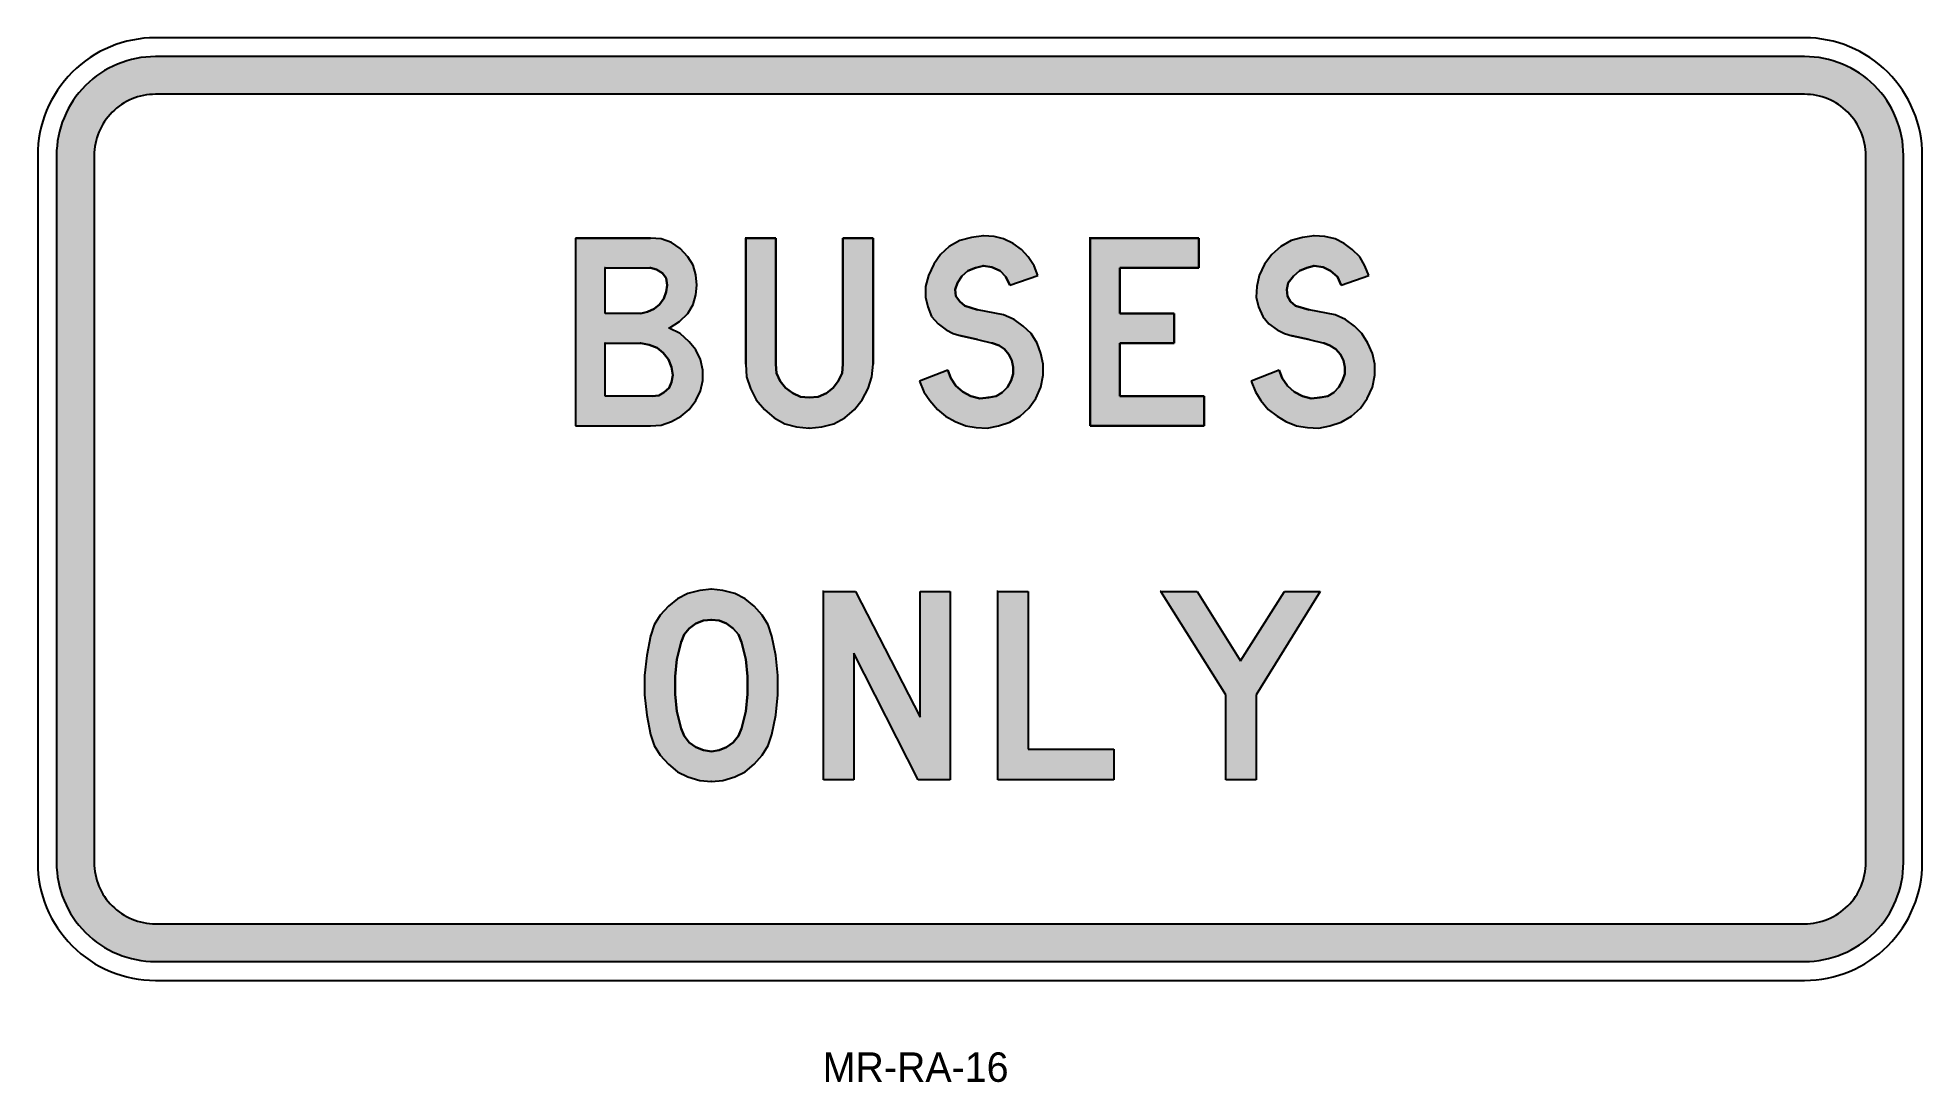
# Model space of a CAD drawing. Extents: x 125 to 285, y 161 to 250.
import ezdxf

# ---------------------------------------------------------------- set-up
doc = ezdxf.new("R2010")
doc.units = 0
doc.header["$MEASUREMENT"] = 0
doc.linetypes.add('CENTERX2', pattern=[101.6, 63.5, -12.7, 12.7, -12.7])
doc.layers.get('0').update_dxf_attribs({"linetype": 'CONTINUOUS'})
doc.layers.add('L35', color=3, linetype='CONTINUOUS')
doc.layers.add('T25', color=1, linetype='CONTINUOUS')

msp = doc.modelspace()

# ---------------------------------------------------------------- hatches: boundary and pattern name
at = {"layer": 'T25', "linetype": 'CENTERX2'}
h = msp.add_hatch(color=256, dxfattribs=at)
edge = h.paths.add_edge_path(flags=16)
edge.add_line((134.95, 174.71), (274.95, 174.71))
edge.add_arc((274.95, 179.91), 5.2, 270, 360)
edge.add_line((280.15, 179.91), (280.15, 239.91))
edge.add_arc((274.95, 239.91), 5.2, 0, 90)
edge.add_line((274.95, 245.11), (134.95, 245.11))
edge.add_arc((134.95, 239.91), 5.2, 90, 180)
edge.add_line((129.75, 239.91), (129.75, 179.91))
edge.add_arc((134.95, 179.91), 5.2, 180, 270)
edge = h.paths.add_edge_path()
edge.add_line((134.95, 171.51), (274.95, 171.51))
edge.add_arc((274.95, 179.91), 8.4, 270, 360)
edge.add_line((283.35, 179.91), (283.35, 239.91))
edge.add_arc((274.95, 239.91), 8.4, 0, 90)
edge.add_line((274.95, 248.31), (134.95, 248.31))
edge.add_arc((134.95, 239.91), 8.4, 90, 180)
edge.add_line((126.55, 239.91), (126.55, 179.91))
edge.add_arc((134.95, 179.91), 8.4, 180, 270)
h = msp.add_hatch(color=256, dxfattribs=at)
h.paths.add_polyline_path([(179.45, 225.82), (180.15, 226.51), (180.59, 227.27), (180.84, 228.09), (180.91, 228.92), (180.84, 229.8), (180.59, 230.62), (180.15, 231.32), (179.51, 232.01), (178.76, 232.52), (177.87, 232.84), (176.98, 232.9), (176.92, 232.9), (170.6, 232.9), (170.6, 216.96), (176.98, 216.96), (177.87, 217.03), (178.76, 217.34), (179.58, 217.79), (180.27, 218.35), (180.84, 219.11), (181.22, 219.94), (181.41, 220.82), (181.41, 221.71), (181.22, 222.59), (180.84, 223.41), (180.27, 224.11), (179.51, 224.81), (178.57, 225.25)])
h.paths.add_polyline_path([(173.13, 226.51), (173.13, 230.37), (176.98, 230.37), (177.49, 230.24), (178, 229.93), (178.31, 229.49), (178.38, 228.92), (178.31, 228.35), (178.12, 227.78), (177.74, 227.27), (177.3, 226.89), (176.73, 226.64), (176.16, 226.51)], flags=16)
h.paths.add_polyline_path([(173.13, 223.98), (176.16, 223.98), (176.86, 223.86), (177.55, 223.6), (178.06, 223.16), (178.5, 222.59), (178.76, 221.96), (178.88, 221.26), (178.76, 220.69), (178.57, 220.19), (178.12, 219.81), (177.68, 219.56), (177.11, 219.49), (173.13, 219.49)], flags=16)
msp.add_hatch(color=256, dxfattribs=at).paths.add_polyline_path([(194.31, 218.35), (194.95, 219.18), (195.45, 220.13), (195.77, 221.14), (195.89, 222.21), (195.89, 232.9), (193.3, 232.9), (193.3, 222.21), (193.24, 221.45), (192.92, 220.76), (192.48, 220.19), (191.91, 219.75), (191.21, 219.43), (190.46, 219.37), (189.7, 219.43), (189.06, 219.75), (188.43, 220.19), (187.99, 220.76), (187.67, 221.45), (187.61, 222.21), (187.61, 232.9), (185.08, 232.9), (185.08, 222.21), (185.14, 221.14), (185.46, 220.13), (185.96, 219.18), (186.66, 218.35), (187.48, 217.66), (188.37, 217.15), (189.38, 216.9), (190.46, 216.77), (191.53, 216.9), (192.54, 217.15), (193.49, 217.66)])
h = msp.add_hatch(color=256, dxfattribs=at)
h.paths.add_polyline_path([(208.61, 225.44), (207.85, 226.01), (206.96, 226.39), (204.75, 226.83), (203.67, 227.15), (203.23, 227.52), (202.91, 227.97), (202.85, 228.54), (203.04, 229.11), (203.42, 229.67), (203.93, 230.12), (204.56, 230.37), (205.25, 230.56), (205.95, 230.43), (206.65, 230.12), (207.15, 229.61), (207.47, 228.92), (209.87, 229.74), (209.55, 230.56), (209.05, 231.32), (208.48, 231.95), (207.78, 232.46), (206.96, 232.84), (206.14, 233.03), (205.25, 233.09), (204.24, 232.96), (203.23, 232.71), (202.34, 232.2), (201.59, 231.51), (201.02, 230.69), (200.57, 229.74), (200.32, 228.79), (200.32, 227.9), (200.51, 227.08), (200.83, 226.26), (201.4, 225.63), (202.09, 225.12), (202.66, 224.81), (203.36, 224.62), (204.75, 224.3), (206.01, 223.98), (206.58, 223.79), (207.02, 223.48), (207.4, 223.03), (207.66, 222.53), (207.78, 221.96), (207.78, 221.39), (207.59, 220.82), (207.28, 220.25), (206.84, 219.81), (206.33, 219.49), (205.7, 219.37), (204.94, 219.3), (204.18, 219.49), (203.48, 219.87), (202.91, 220.38), (202.47, 221.01), (202.22, 221.71), (199.82, 220.76), (200.19, 219.87), (200.7, 219.11), (201.33, 218.35), (202.03, 217.79), (202.85, 217.34), (203.74, 216.96), (204.62, 216.84), (205.57, 216.77), (206.52, 216.96), (207.47, 217.28), (208.35, 217.79), (209.11, 218.48), (209.68, 219.3), (210.12, 220.25), (210.31, 221.26), (210.31, 222.21), (210.12, 223.1), (209.81, 223.98), (209.3, 224.81)])
h.paths.add_polyline_path([(221.44, 226.51), (216.83, 226.51), (216.83, 230.37), (223.53, 230.37), (223.53, 232.9), (214.3, 232.9), (214.3, 216.96), (223.97, 216.96), (223.97, 219.49), (216.83, 219.49), (216.83, 223.98), (221.44, 223.98)])
h.paths.add_polyline_path([(236.75, 225.44), (235.99, 226.01), (235.1, 226.39), (232.89, 226.83), (231.75, 227.15), (231.31, 227.52), (231.06, 227.97), (230.99, 228.54), (231.12, 229.11), (231.56, 229.67), (232.07, 230.12), (232.7, 230.37), (233.33, 230.56), (234.09, 230.43), (234.72, 230.12), (235.29, 229.61), (235.61, 228.92), (237.95, 229.74), (237.63, 230.56), (237.19, 231.32), (236.56, 231.95), (235.86, 232.46), (235.1, 232.84), (234.22, 233.03), (233.33, 233.09), (232.32, 232.96), (231.37, 232.71), (230.49, 232.2), (229.73, 231.51), (229.1, 230.69), (228.65, 229.74), (228.46, 228.79), (228.4, 227.9), (228.59, 227.08), (228.97, 226.26), (229.48, 225.63), (230.17, 225.12), (230.8, 224.81), (231.44, 224.62), (232.89, 224.3), (234.16, 223.98), (234.66, 223.79), (235.17, 223.48), (235.55, 223.03), (235.8, 222.53), (235.93, 221.96), (235.93, 221.39), (235.74, 220.82), (235.42, 220.25), (234.98, 219.81), (234.47, 219.49), (233.84, 219.37), (233.08, 219.3), (232.32, 219.49), (231.63, 219.87), (231.06, 220.38), (230.61, 221.01), (230.36, 221.71), (227.96, 220.76), (228.34, 219.87), (228.78, 219.11), (229.41, 218.35), (230.17, 217.79), (230.93, 217.34), (231.82, 216.96), (232.76, 216.84), (233.71, 216.77), (234.66, 216.96), (235.61, 217.28), (236.5, 217.79), (237.25, 218.48), (237.82, 219.3), (238.27, 220.25), (238.46, 221.26), (238.46, 222.21), (238.27, 223.1), (237.89, 223.98), (237.38, 224.81)])
h = msp.add_hatch(color=256, dxfattribs=at)
h.paths.add_polyline_path([(186.47, 189.01), (186.98, 189.83), (187.29, 190.78), (187.61, 192.43), (187.8, 194.13), (187.8, 195.78), (187.61, 197.48), (187.29, 199.13), (186.98, 200.08), (186.47, 200.9), (185.78, 201.66), (185.02, 202.29), (184.13, 202.73), (183.12, 202.99), (182.17, 203.11), (181.16, 202.99), (180.15, 202.73), (179.26, 202.29), (178.5, 201.66), (177.81, 200.9), (177.3, 200.08), (176.98, 199.13), (176.67, 197.48), (176.48, 195.78), (176.48, 194.13), (176.67, 192.43), (176.98, 190.78), (177.3, 189.83), (177.81, 189.01), (178.5, 188.25), (179.26, 187.62), (180.15, 187.18), (181.16, 186.86), (182.17, 186.8), (183.12, 186.86), (184.13, 187.18), (185.02, 187.62), (185.78, 188.25)])
h.paths.add_polyline_path([(180.84, 189.71), (180.27, 190.09), (179.83, 190.65), (179.58, 191.29), (179.2, 192.74), (179.07, 194.2), (179.07, 195.71), (179.2, 197.17), (179.58, 198.62), (179.83, 199.26), (180.27, 199.76), (180.84, 200.2), (181.47, 200.46), (182.17, 200.52), (182.8, 200.46), (183.44, 200.2), (184, 199.76), (184.45, 199.26), (184.7, 198.62), (185.08, 197.17), (185.21, 195.71), (185.21, 194.2), (185.08, 192.74), (184.7, 191.29), (184.45, 190.65), (184, 190.09), (183.44, 189.71), (182.8, 189.45), (182.17, 189.33), (181.47, 189.45)], flags=16)
h = msp.add_hatch(color=256, dxfattribs=at)
h.paths.add_polyline_path([(225.81, 194.13), (220.31, 202.92), (223.4, 202.92), (227.07, 197.04), (230.8, 202.92), (233.84, 202.92), (228.4, 194.13), (228.4, 186.92), (225.81, 186.92)])
h.paths.add_polyline_path([(206.46, 186.92), (206.46, 202.92), (209.05, 202.92), (209.05, 189.52), (216.32, 189.52), (216.32, 186.92)])
h.paths.add_polyline_path([(191.66, 186.92), (191.66, 202.92), (194.38, 202.92), (199.88, 192.24), (199.88, 202.92), (202.41, 202.92), (202.41, 186.92), (199.69, 186.92), (194.25, 197.67), (194.25, 186.92)])
edge = h.paths.add_edge_path()
edge.add_line((220.31, 202.92), (220.24, 202.92))
edge.add_line((206.46, 202.92), (206.39, 202.92))
edge.add_line((191.66, 202.92), (191.59, 202.92))

# ---------------------------------------------------------------- linework, layer by layer
at = {"color": 1}
for p, q in [((170.6, 232.9), (176.98, 232.9)), ((170.6, 232.9), (170.6, 216.96)), ((176.98, 232.9), (176.92, 232.9)), ((176.98, 232.9), (176.92, 232.9)), ((177.87, 232.84), (176.98, 232.9)), ((178.76, 232.52), (177.87, 232.84)), ((179.51, 232.01), (178.76, 232.52)), ((180.15, 231.32), (179.51, 232.01)), ((185.08, 232.9), (185.02, 232.9)), ((185.08, 232.9), (187.61, 232.9)), ((185.08, 222.21), (185.08, 232.9)), ((187.61, 232.9), (187.61, 222.21)), ((193.3, 222.21), (193.3, 232.9)), ((193.3, 232.9), (195.89, 232.9)), ((195.89, 232.9), (195.89, 222.21)), ((202.34, 232.2), (201.59, 231.51)), ((203.23, 232.71), (202.34, 232.2)), ((204.24, 232.96), (203.23, 232.71)), ((205.25, 233.09), (204.24, 232.96)), ((205.25, 233.09), (205.19, 233.09)), ((206.14, 233.03), (205.25, 233.09)), ((206.96, 232.84), (206.14, 233.03)), ((207.78, 232.46), (206.96, 232.84)), ((208.48, 231.95), (207.78, 232.46)), ((214.3, 232.9), (214.23, 232.9)), ((214.3, 232.9), (223.53, 232.9)), ((214.3, 216.96), (214.3, 232.9)), ((223.53, 232.9), (223.53, 230.37)), ((230.49, 232.2), (229.73, 231.51)), ((231.37, 232.71), (230.49, 232.2)), ((232.32, 232.96), (231.37, 232.71)), ((233.33, 233.09), (232.32, 232.96)), ((233.33, 233.09), (233.27, 233.09)), ((234.22, 233.03), (233.33, 233.09)), ((235.1, 232.84), (234.22, 233.03)), ((235.86, 232.46), (235.1, 232.84)), ((236.56, 231.95), (235.86, 232.46)), ((180.15, 231.32), (180.08, 231.32)), ((180.59, 230.62), (180.15, 231.32)), ((180.84, 229.8), (180.59, 230.62)), ((201.02, 230.69), (200.57, 229.74)), ((201.59, 231.51), (201.02, 230.69)), ((205.25, 230.56), (204.56, 230.37)), ((205.25, 230.56), (205.19, 230.56)), ((205.95, 230.43), (205.25, 230.56)), ((206.65, 230.12), (205.95, 230.43)), ((209.05, 231.32), (208.48, 231.95)), ((209.55, 230.56), (209.05, 231.32)), ((209.87, 229.74), (209.55, 230.56)), ((229.1, 230.69), (228.65, 229.74)), ((229.73, 231.51), (229.1, 230.69)), ((233.33, 230.56), (232.7, 230.37)), ((233.33, 230.56), (233.27, 230.56)), ((234.09, 230.43), (233.33, 230.56)), ((234.72, 230.12), (234.09, 230.43)), ((237.19, 231.32), (236.56, 231.95)), ((237.63, 230.56), (237.19, 231.32)), ((237.95, 229.74), (237.63, 230.56)), ((173.13, 230.37), (173.06, 230.37)), ((173.13, 230.37), (176.98, 230.37)), ((173.13, 226.51), (173.13, 230.37)), ((176.98, 230.37), (176.92, 230.37)), ((176.98, 230.37), (176.92, 230.37)), ((177.49, 230.24), (176.98, 230.37)), ((178, 229.93), (177.49, 230.24)), ((178.31, 229.49), (178, 229.93)), ((178.38, 228.92), (178.31, 229.49)), ((178.31, 228.35), (178.38, 228.92)), ((178.38, 228.92), (178.31, 228.92)), ((180.91, 228.92), (180.84, 229.8)), ((180.84, 228.09), (180.91, 228.92)), ((200.57, 229.74), (200.32, 228.79)), ((203.04, 229.11), (202.85, 228.54)), ((203.04, 229.11), (202.98, 229.11)), ((203.42, 229.67), (203.04, 229.11)), ((203.93, 230.12), (203.42, 229.67)), ((204.56, 230.37), (203.93, 230.12)), ((207.15, 229.61), (206.65, 230.12)), ((207.47, 228.92), (207.15, 229.61)), ((207.47, 228.92), (209.87, 229.74)), ((223.53, 230.37), (216.83, 230.37)), ((216.83, 230.37), (216.83, 226.51)), ((228.65, 229.74), (228.46, 228.79)), ((231.12, 229.11), (230.99, 228.54)), ((231.12, 229.11), (231.06, 229.11)), ((231.56, 229.67), (231.12, 229.11)), ((232.07, 230.12), (231.56, 229.67)), ((232.7, 230.37), (232.07, 230.12)), ((235.29, 229.61), (234.72, 230.12)), ((235.61, 228.92), (235.29, 229.61)), ((235.61, 228.92), (237.95, 229.74)), ((177.3, 226.89), (177.74, 227.27)), ((177.74, 227.27), (178.12, 227.78)), ((178.12, 227.78), (178.31, 228.35)), ((180.15, 226.51), (180.59, 227.27)), ((180.59, 227.27), (180.84, 228.09)), ((200.32, 228.79), (200.32, 227.9)), ((200.32, 227.9), (200.51, 227.08)), ((202.85, 228.54), (202.91, 227.97)), ((202.91, 227.97), (203.23, 227.52)), ((203.23, 227.52), (203.67, 227.15)), ((228.46, 228.79), (228.4, 227.9)), ((228.4, 227.9), (228.59, 227.08)), ((230.99, 228.54), (231.06, 227.97)), ((231.06, 227.97), (231.31, 227.52)), ((231.31, 227.52), (231.75, 227.15)), ((176.16, 226.51), (173.13, 226.51)), ((176.16, 226.51), (176.73, 226.64)), ((176.73, 226.64), (177.3, 226.89)), ((178.57, 225.25), (179.45, 225.82)), ((179.45, 225.82), (180.15, 226.51)), ((180.15, 226.51), (180.08, 226.51)), ((200.51, 227.08), (200.83, 226.26)), ((200.83, 226.26), (201.4, 225.63)), ((201.4, 225.63), (202.09, 225.12)), ((203.67, 227.15), (203.61, 227.15)), ((203.67, 227.15), (204.75, 226.83)), ((204.75, 226.83), (204.68, 226.83)), ((204.75, 226.83), (204.68, 226.83)), ((206.96, 226.39), (204.75, 226.83)), ((207.85, 226.01), (206.96, 226.39)), ((208.61, 225.44), (207.85, 226.01)), ((216.83, 226.51), (221.44, 226.51)), ((221.44, 226.51), (221.44, 223.98)), ((228.59, 227.08), (228.97, 226.26)), ((228.97, 226.26), (229.48, 225.63)), ((229.48, 225.63), (230.17, 225.12)), ((231.75, 227.15), (231.69, 227.15)), ((231.75, 227.15), (232.89, 226.83)), ((232.89, 226.83), (232.83, 226.83)), ((232.89, 226.83), (232.83, 226.83)), ((235.1, 226.39), (232.89, 226.83)), ((235.99, 226.01), (235.1, 226.39)), ((236.75, 225.44), (235.99, 226.01)), ((178.57, 225.25), (178.5, 225.25)), ((179.51, 224.81), (178.57, 225.25)), ((180.27, 224.11), (179.51, 224.81)), ((180.84, 223.41), (180.27, 224.11)), ((202.09, 225.12), (202.66, 224.81)), ((202.66, 224.81), (203.36, 224.62)), ((203.36, 224.62), (203.29, 224.62)), ((203.36, 224.62), (203.29, 224.62)), ((204.75, 224.3), (203.36, 224.62)), ((204.75, 224.3), (206.01, 223.98)), ((209.3, 224.81), (208.61, 225.44)), ((209.81, 223.98), (209.3, 224.81)), ((230.17, 225.12), (230.8, 224.81)), ((230.8, 224.81), (231.44, 224.62)), ((231.44, 224.62), (231.37, 224.62)), ((231.44, 224.62), (231.37, 224.62)), ((232.89, 224.3), (231.44, 224.62)), ((232.89, 224.3), (234.16, 223.98)), ((237.38, 224.81), (236.75, 225.44)), ((237.89, 223.98), (237.38, 224.81)), ((173.13, 223.98), (173.06, 223.98)), ((173.13, 223.98), (176.16, 223.98)), ((173.13, 219.49), (173.13, 223.98)), ((176.16, 223.98), (176.1, 223.98)), ((176.16, 223.98), (176.1, 223.98)), ((176.86, 223.86), (176.16, 223.98)), ((177.55, 223.6), (176.86, 223.86)), ((178.06, 223.16), (177.55, 223.6)), ((178.5, 222.59), (178.06, 223.16)), ((178.76, 221.96), (178.5, 222.59)), ((181.22, 222.59), (180.84, 223.41)), ((181.41, 221.71), (181.22, 222.59)), ((206.01, 223.98), (205.95, 223.98)), ((206.01, 223.98), (205.95, 223.98)), ((206.58, 223.79), (206.01, 223.98)), ((207.02, 223.48), (206.58, 223.79)), ((207.4, 223.03), (207.02, 223.48)), ((207.66, 222.53), (207.4, 223.03)), ((207.78, 221.96), (207.66, 222.53)), ((210.12, 223.1), (209.81, 223.98)), ((210.31, 222.21), (210.12, 223.1)), ((221.44, 223.98), (216.83, 223.98)), ((216.83, 223.98), (216.83, 219.49)), ((234.16, 223.98), (234.09, 223.98)), ((234.16, 223.98), (234.09, 223.98)), ((234.66, 223.79), (234.16, 223.98)), ((235.17, 223.48), (234.66, 223.79)), ((235.55, 223.03), (235.17, 223.48)), ((235.8, 222.53), (235.55, 223.03)), ((235.93, 221.96), (235.8, 222.53)), ((238.27, 223.1), (237.89, 223.98)), ((238.46, 222.21), (238.27, 223.1)), ((178.88, 221.26), (178.76, 221.96)), ((178.76, 220.69), (178.88, 221.26)), ((178.88, 221.26), (178.82, 221.26)), ((181.22, 219.94), (181.41, 220.82)), ((181.41, 220.82), (181.41, 221.71)), ((185.08, 222.21), (185.14, 221.14)), ((185.14, 221.14), (185.46, 220.13)), ((187.61, 222.21), (187.67, 221.45)), ((187.67, 221.45), (187.99, 220.76)), ((192.92, 220.76), (193.24, 221.45)), ((193.24, 221.45), (193.3, 222.21)), ((195.45, 220.13), (195.77, 221.14)), ((195.77, 221.14), (195.89, 222.21)), ((195.89, 222.21), (195.83, 222.21)), ((195.89, 222.21), (195.83, 222.21)), ((202.22, 221.71), (199.82, 220.76)), ((202.22, 221.71), (202.47, 221.01)), ((202.47, 221.01), (202.91, 220.38)), ((207.28, 220.25), (207.59, 220.82)), ((207.59, 220.82), (207.78, 221.39)), ((207.78, 221.39), (207.72, 221.39)), ((207.78, 221.39), (207.78, 221.96)), ((210.12, 220.25), (210.31, 221.26)), ((210.31, 221.26), (210.31, 222.21)), ((230.36, 221.71), (227.96, 220.76)), ((230.36, 221.71), (230.61, 221.01)), ((230.61, 221.01), (231.06, 220.38)), ((235.42, 220.25), (235.74, 220.82)), ((235.74, 220.82), (235.93, 221.39)), ((235.93, 221.39), (235.86, 221.39)), ((235.93, 221.39), (235.93, 221.96)), ((238.27, 220.25), (238.46, 221.26)), ((238.46, 221.26), (238.46, 222.21)), ((177.11, 219.49), (173.13, 219.49)), ((177.11, 219.49), (177.68, 219.56)), ((177.68, 219.56), (178.12, 219.81)), ((178.12, 219.81), (178.57, 220.19)), ((178.57, 220.19), (178.76, 220.69)), ((180.84, 219.11), (181.22, 219.94)), ((185.46, 220.13), (185.96, 219.18)), ((187.99, 220.76), (188.43, 220.19)), ((188.43, 220.19), (189.06, 219.75)), ((189.06, 219.75), (189.7, 219.43)), ((189.7, 219.43), (190.46, 219.37)), ((190.46, 219.37), (191.21, 219.43)), ((191.21, 219.43), (191.91, 219.75)), ((191.91, 219.75), (192.48, 220.19)), ((192.48, 220.19), (192.92, 220.76)), ((194.95, 219.18), (195.45, 220.13)), ((199.82, 220.76), (200.19, 219.87)), ((200.19, 219.87), (200.7, 219.11)), ((202.91, 220.38), (203.48, 219.87)), ((203.48, 219.87), (204.18, 219.49)), ((204.18, 219.49), (204.94, 219.3)), ((204.94, 219.3), (205.7, 219.37)), ((205.7, 219.37), (205.63, 219.37)), ((205.7, 219.37), (206.33, 219.49)), ((206.33, 219.49), (206.84, 219.81)), ((206.84, 219.81), (207.28, 220.25)), ((209.11, 218.48), (209.68, 219.3)), ((209.68, 219.3), (210.12, 220.25)), ((216.83, 219.49), (223.97, 219.49)), ((223.97, 219.49), (223.97, 216.96)), ((227.96, 220.76), (228.34, 219.87)), ((228.34, 219.87), (228.78, 219.11)), ((231.06, 220.38), (231.63, 219.87)), ((231.63, 219.87), (232.32, 219.49)), ((232.32, 219.49), (233.08, 219.3)), ((233.08, 219.3), (233.84, 219.37)), ((233.84, 219.37), (233.78, 219.37)), ((233.84, 219.37), (234.47, 219.49)), ((234.47, 219.49), (234.98, 219.81)), ((234.98, 219.81), (235.42, 220.25)), ((237.25, 218.48), (237.82, 219.3)), ((237.82, 219.3), (238.27, 220.25)), ((178.76, 217.34), (179.58, 217.79)), ((179.58, 217.79), (180.27, 218.35)), ((180.27, 218.35), (180.84, 219.11)), ((185.96, 219.18), (186.66, 218.35)), ((186.66, 218.35), (187.48, 217.66)), ((187.48, 217.66), (188.37, 217.15)), ((192.54, 217.15), (193.49, 217.66)), ((193.49, 217.66), (194.31, 218.35)), ((194.31, 218.35), (194.95, 219.18)), ((200.7, 219.11), (201.33, 218.35)), ((201.33, 218.35), (202.03, 217.79)), ((202.03, 217.79), (202.85, 217.34)), ((207.47, 217.28), (208.35, 217.79)), ((208.35, 217.79), (209.11, 218.48)), ((228.78, 219.11), (229.41, 218.35)), ((229.41, 218.35), (230.17, 217.79)), ((230.17, 217.79), (230.93, 217.34)), ((235.61, 217.28), (236.5, 217.79)), ((236.5, 217.79), (237.25, 218.48)), ((170.6, 216.96), (176.98, 216.96)), ((176.98, 216.96), (177.87, 217.03)), ((177.87, 217.03), (178.76, 217.34)), ((188.37, 217.15), (189.38, 216.9)), ((189.38, 216.9), (190.46, 216.77)), ((190.46, 216.77), (190.39, 216.77)), ((190.46, 216.77), (191.53, 216.9)), ((191.53, 216.9), (192.54, 217.15)), ((202.85, 217.34), (203.74, 216.96)), ((203.74, 216.96), (204.62, 216.84)), ((204.62, 216.84), (205.57, 216.77)), ((205.57, 216.77), (206.52, 216.96)), ((206.52, 216.96), (207.47, 217.28)), ((223.97, 216.96), (214.3, 216.96)), ((230.93, 217.34), (231.82, 216.96)), ((231.82, 216.96), (232.76, 216.84)), ((232.76, 216.84), (233.71, 216.77)), ((233.71, 216.77), (234.66, 216.96)), ((234.66, 216.96), (235.61, 217.28)), ((178.5, 201.66), (177.81, 200.9)), ((179.26, 202.29), (178.5, 201.66)), ((180.15, 202.73), (179.26, 202.29)), ((181.16, 202.99), (180.15, 202.73)), ((182.17, 203.11), (181.16, 202.99)), ((182.17, 203.11), (182.11, 203.11)), ((183.12, 202.99), (182.17, 203.11)), ((184.13, 202.73), (183.12, 202.99)), ((185.02, 202.29), (184.13, 202.73)), ((185.78, 201.66), (185.02, 202.29)), ((186.47, 200.9), (185.78, 201.66)), ((191.66, 202.92), (191.59, 202.92)), ((191.66, 202.92), (194.38, 202.92)), ((191.66, 186.92), (191.66, 202.92)), ((194.38, 202.92), (199.88, 192.24)), ((199.88, 192.24), (199.88, 202.92)), ((199.88, 202.92), (202.41, 202.92)), ((202.41, 202.92), (202.41, 186.92)), ((206.46, 202.92), (206.39, 202.92)), ((206.46, 202.92), (209.05, 202.92)), ((206.46, 186.92), (206.46, 202.92)), ((209.05, 202.92), (209.05, 189.52)), ((220.31, 202.92), (220.24, 202.92)), ((220.31, 202.92), (223.4, 202.92)), ((225.81, 194.13), (220.31, 202.92)), ((223.4, 202.92), (227.07, 197.04)), ((227.07, 197.04), (230.8, 202.92)), ((233.84, 202.92), (228.4, 194.13)), ((230.8, 202.92), (233.84, 202.92)), ((177.3, 200.08), (176.98, 199.13)), ((177.81, 200.9), (177.3, 200.08)), ((180.84, 200.2), (180.27, 199.76)), ((181.47, 200.46), (180.84, 200.2)), ((182.17, 200.52), (181.47, 200.46)), ((182.17, 200.52), (182.11, 200.52)), ((182.8, 200.46), (182.17, 200.52)), ((183.44, 200.2), (182.8, 200.46)), ((184, 199.76), (183.44, 200.2)), ((186.98, 200.08), (186.47, 200.9)), ((187.29, 199.13), (186.98, 200.08)), ((176.98, 199.13), (176.67, 197.48)), ((176.98, 199.13), (176.92, 199.13)), ((179.58, 198.62), (179.2, 197.17)), ((179.58, 198.62), (179.51, 198.62)), ((179.83, 199.26), (179.58, 198.62)), ((180.27, 199.76), (179.83, 199.26)), ((184.45, 199.26), (184, 199.76)), ((184.7, 198.62), (184.45, 199.26)), ((184.7, 198.62), (184.64, 198.62)), ((185.08, 197.17), (184.7, 198.62)), ((187.29, 199.13), (187.23, 199.13)), ((187.61, 197.48), (187.29, 199.13)), ((176.67, 197.48), (176.48, 195.78)), ((179.2, 197.17), (179.07, 195.71)), ((185.21, 195.71), (185.08, 197.17)), ((187.8, 195.78), (187.61, 197.48)), ((199.69, 186.92), (194.25, 197.67)), ((194.25, 197.67), (194.25, 186.92)), ((176.48, 195.78), (176.48, 194.13)), ((179.07, 195.71), (179.07, 194.2)), ((185.21, 194.2), (185.21, 195.71)), ((187.8, 194.13), (187.8, 195.78)), ((176.48, 194.13), (176.67, 192.43)), ((179.07, 194.2), (179.2, 192.74)), ((185.08, 192.74), (185.21, 194.2)), ((187.61, 192.43), (187.8, 194.13)), ((225.81, 186.92), (225.81, 194.13)), ((228.4, 194.13), (228.4, 186.92)), ((176.67, 192.43), (176.98, 190.78)), ((179.2, 192.74), (179.58, 191.29)), ((184.7, 191.29), (185.08, 192.74)), ((187.29, 190.78), (187.61, 192.43)), ((176.98, 190.78), (176.92, 190.78)), ((176.98, 190.78), (177.3, 189.83)), ((179.58, 191.29), (179.51, 191.29)), ((179.58, 191.29), (179.83, 190.65)), ((179.83, 190.65), (180.27, 190.09)), ((184, 190.09), (184.45, 190.65)), ((184.45, 190.65), (184.7, 191.29)), ((184.7, 191.29), (184.64, 191.29)), ((186.98, 189.83), (187.29, 190.78)), ((187.29, 190.78), (187.23, 190.78)), ((177.3, 189.83), (177.81, 189.01)), ((177.81, 189.01), (178.5, 188.25)), ((180.27, 190.09), (180.84, 189.71)), ((180.84, 189.71), (181.47, 189.45)), ((181.47, 189.45), (182.17, 189.33)), ((182.17, 189.33), (182.11, 189.33)), ((182.17, 189.33), (182.8, 189.45)), ((182.8, 189.45), (183.44, 189.71)), ((183.44, 189.71), (184, 190.09)), ((185.78, 188.25), (186.47, 189.01)), ((186.47, 189.01), (186.98, 189.83)), ((209.05, 189.52), (216.32, 189.52)), ((216.32, 189.52), (216.32, 186.92)), ((178.5, 188.25), (179.26, 187.62)), ((179.26, 187.62), (180.15, 187.18)), ((184.13, 187.18), (185.02, 187.62)), ((185.02, 187.62), (185.78, 188.25)), ((180.15, 187.18), (181.16, 186.86)), ((181.16, 186.86), (182.17, 186.8)), ((182.17, 186.8), (182.11, 186.8)), ((182.17, 186.8), (183.12, 186.86)), ((183.12, 186.86), (184.13, 187.18)), ((194.25, 186.92), (191.66, 186.92)), ((202.41, 186.92), (199.69, 186.92)), ((216.32, 186.92), (206.46, 186.92)), ((228.4, 186.92), (225.81, 186.92))]:
    msp.add_line(p, q, dxfattribs=at)
at = {"layer": 'L35'}
for points in [[(134.95, 169.91), (274.95, 169.91, 0.414214), (284.95, 179.91), (284.95, 239.91, 0.414214), (274.95, 249.91), (134.95, 249.91, 0.414214), (124.95, 239.91), (124.95, 179.91, 0.414214)], [(134.95, 171.51), (274.95, 171.51, 0.414214), (283.35, 179.91), (283.35, 239.91, 0.414214), (274.95, 248.31), (134.95, 248.31, 0.414214), (126.55, 239.91), (126.55, 179.91, 0.414214)], [(134.95, 174.71), (274.95, 174.71, 0.414214), (280.15, 179.91), (280.15, 239.91, 0.414214), (274.95, 245.11), (134.95, 245.11, 0.414214), (129.75, 239.91), (129.75, 179.91, 0.414214)]]:
    msp.add_lwpolyline(points, format="xyb", close=True, dxfattribs=at)
at = {"layer": 'T25', "linetype": 'CENTERX2'}
for points in [[(179.45, 225.82), (180.15, 226.51), (180.59, 227.27), (180.84, 228.09), (180.91, 228.92), (180.84, 229.8), (180.59, 230.62), (180.15, 231.32), (179.51, 232.01), (178.76, 232.52), (177.87, 232.84), (176.98, 232.9), (176.92, 232.9), (170.6, 232.9), (170.6, 216.96), (176.98, 216.96), (177.87, 217.03), (178.76, 217.34), (179.58, 217.79), (180.27, 218.35), (180.84, 219.11), (181.22, 219.94), (181.41, 220.82), (181.41, 221.71), (181.22, 222.59), (180.84, 223.41), (180.27, 224.11), (179.51, 224.81), (178.57, 225.25)], [(194.31, 218.35), (194.95, 219.18), (195.45, 220.13), (195.77, 221.14), (195.89, 222.21), (195.89, 232.9), (193.3, 232.9), (193.3, 222.21), (193.24, 221.45), (192.92, 220.76), (192.48, 220.19), (191.91, 219.75), (191.21, 219.43), (190.46, 219.37), (189.7, 219.43), (189.06, 219.75), (188.43, 220.19), (187.99, 220.76), (187.67, 221.45), (187.61, 222.21), (187.61, 232.9), (185.08, 232.9), (185.08, 222.21), (185.14, 221.14), (185.46, 220.13), (185.96, 219.18), (186.66, 218.35), (187.48, 217.66), (188.37, 217.15), (189.38, 216.9), (190.46, 216.77), (191.53, 216.9), (192.54, 217.15), (193.49, 217.66)], [(208.61, 225.44), (207.85, 226.01), (206.96, 226.39), (204.75, 226.83), (203.67, 227.15), (203.23, 227.52), (202.91, 227.97), (202.85, 228.54), (203.04, 229.11), (203.42, 229.67), (203.93, 230.12), (204.56, 230.37), (205.25, 230.56), (205.95, 230.43), (206.65, 230.12), (207.15, 229.61), (207.47, 228.92), (209.87, 229.74), (209.55, 230.56), (209.05, 231.32), (208.48, 231.95), (207.78, 232.46), (206.96, 232.84), (206.14, 233.03), (205.25, 233.09), (204.24, 232.96), (203.23, 232.71), (202.34, 232.2), (201.59, 231.51), (201.02, 230.69), (200.57, 229.74), (200.32, 228.79), (200.32, 227.9), (200.51, 227.08), (200.83, 226.26), (201.4, 225.63), (202.09, 225.12), (202.66, 224.81), (203.36, 224.62), (204.75, 224.3), (206.01, 223.98), (206.58, 223.79), (207.02, 223.48), (207.4, 223.03), (207.66, 222.53), (207.78, 221.96), (207.78, 221.39), (207.59, 220.82), (207.28, 220.25), (206.84, 219.81), (206.33, 219.49), (205.7, 219.37), (204.94, 219.3), (204.18, 219.49), (203.48, 219.87), (202.91, 220.38), (202.47, 221.01), (202.22, 221.71), (199.82, 220.76), (200.19, 219.87), (200.7, 219.11), (201.33, 218.35), (202.03, 217.79), (202.85, 217.34), (203.74, 216.96), (204.62, 216.84), (205.57, 216.77), (206.52, 216.96), (207.47, 217.28), (208.35, 217.79), (209.11, 218.48), (209.68, 219.3), (210.12, 220.25), (210.31, 221.26), (210.31, 222.21), (210.12, 223.1), (209.81, 223.98), (209.3, 224.81)], [(221.44, 226.51), (216.83, 226.51), (216.83, 230.37), (223.53, 230.37), (223.53, 232.9), (214.3, 232.9), (214.3, 216.96), (223.97, 216.96), (223.97, 219.49), (216.83, 219.49), (216.83, 223.98), (221.44, 223.98)], [(236.75, 225.44), (235.99, 226.01), (235.1, 226.39), (232.89, 226.83), (231.75, 227.15), (231.31, 227.52), (231.06, 227.97), (230.99, 228.54), (231.12, 229.11), (231.56, 229.67), (232.07, 230.12), (232.7, 230.37), (233.33, 230.56), (234.09, 230.43), (234.72, 230.12), (235.29, 229.61), (235.61, 228.92), (237.95, 229.74), (237.63, 230.56), (237.19, 231.32), (236.56, 231.95), (235.86, 232.46), (235.1, 232.84), (234.22, 233.03), (233.33, 233.09), (232.32, 232.96), (231.37, 232.71), (230.49, 232.2), (229.73, 231.51), (229.1, 230.69), (228.65, 229.74), (228.46, 228.79), (228.4, 227.9), (228.59, 227.08), (228.97, 226.26), (229.48, 225.63), (230.17, 225.12), (230.8, 224.81), (231.44, 224.62), (232.89, 224.3), (234.16, 223.98), (234.66, 223.79), (235.17, 223.48), (235.55, 223.03), (235.8, 222.53), (235.93, 221.96), (235.93, 221.39), (235.74, 220.82), (235.42, 220.25), (234.98, 219.81), (234.47, 219.49), (233.84, 219.37), (233.08, 219.3), (232.32, 219.49), (231.63, 219.87), (231.06, 220.38), (230.61, 221.01), (230.36, 221.71), (227.96, 220.76), (228.34, 219.87), (228.78, 219.11), (229.41, 218.35), (230.17, 217.79), (230.93, 217.34), (231.82, 216.96), (232.76, 216.84), (233.71, 216.77), (234.66, 216.96), (235.61, 217.28), (236.5, 217.79), (237.25, 218.48), (237.82, 219.3), (238.27, 220.25), (238.46, 221.26), (238.46, 222.21), (238.27, 223.1), (237.89, 223.98), (237.38, 224.81)], [(173.13, 226.51), (173.13, 230.37), (176.98, 230.37), (177.49, 230.24), (178, 229.93), (178.31, 229.49), (178.38, 228.92), (178.31, 228.35), (178.12, 227.78), (177.74, 227.27), (177.3, 226.89), (176.73, 226.64), (176.16, 226.51)], [(173.13, 223.98), (176.16, 223.98), (176.86, 223.86), (177.55, 223.6), (178.06, 223.16), (178.5, 222.59), (178.76, 221.96), (178.88, 221.26), (178.76, 220.69), (178.57, 220.19), (178.12, 219.81), (177.68, 219.56), (177.11, 219.49), (173.13, 219.49)], [(186.47, 189.01), (186.98, 189.83), (187.29, 190.78), (187.61, 192.43), (187.8, 194.13), (187.8, 195.78), (187.61, 197.48), (187.29, 199.13), (186.98, 200.08), (186.47, 200.9), (185.78, 201.66), (185.02, 202.29), (184.13, 202.73), (183.12, 202.99), (182.17, 203.11), (181.16, 202.99), (180.15, 202.73), (179.26, 202.29), (178.5, 201.66), (177.81, 200.9), (177.3, 200.08), (176.98, 199.13), (176.67, 197.48), (176.48, 195.78), (176.48, 194.13), (176.67, 192.43), (176.98, 190.78), (177.3, 189.83), (177.81, 189.01), (178.5, 188.25), (179.26, 187.62), (180.15, 187.18), (181.16, 186.86), (182.17, 186.8), (183.12, 186.86), (184.13, 187.18), (185.02, 187.62), (185.78, 188.25)], [(180.84, 189.71), (180.27, 190.09), (179.83, 190.65), (179.58, 191.29), (179.2, 192.74), (179.07, 194.2), (179.07, 195.71), (179.2, 197.17), (179.58, 198.62), (179.83, 199.26), (180.27, 199.76), (180.84, 200.2), (181.47, 200.46), (182.17, 200.52), (182.8, 200.46), (183.44, 200.2), (184, 199.76), (184.45, 199.26), (184.7, 198.62), (185.08, 197.17), (185.21, 195.71), (185.21, 194.2), (185.08, 192.74), (184.7, 191.29), (184.45, 190.65), (184, 190.09), (183.44, 189.71), (182.8, 189.45), (182.17, 189.33), (181.47, 189.45)]]:
    msp.add_lwpolyline(points, close=True, dxfattribs=at)

# ---------------------------------------------------------------- texts
msp.add_text('MR-RA-16', height=2.5, dxfattribs=at).set_placement((191.59, 161.3))

doc.saveas('drawing.dxf')
